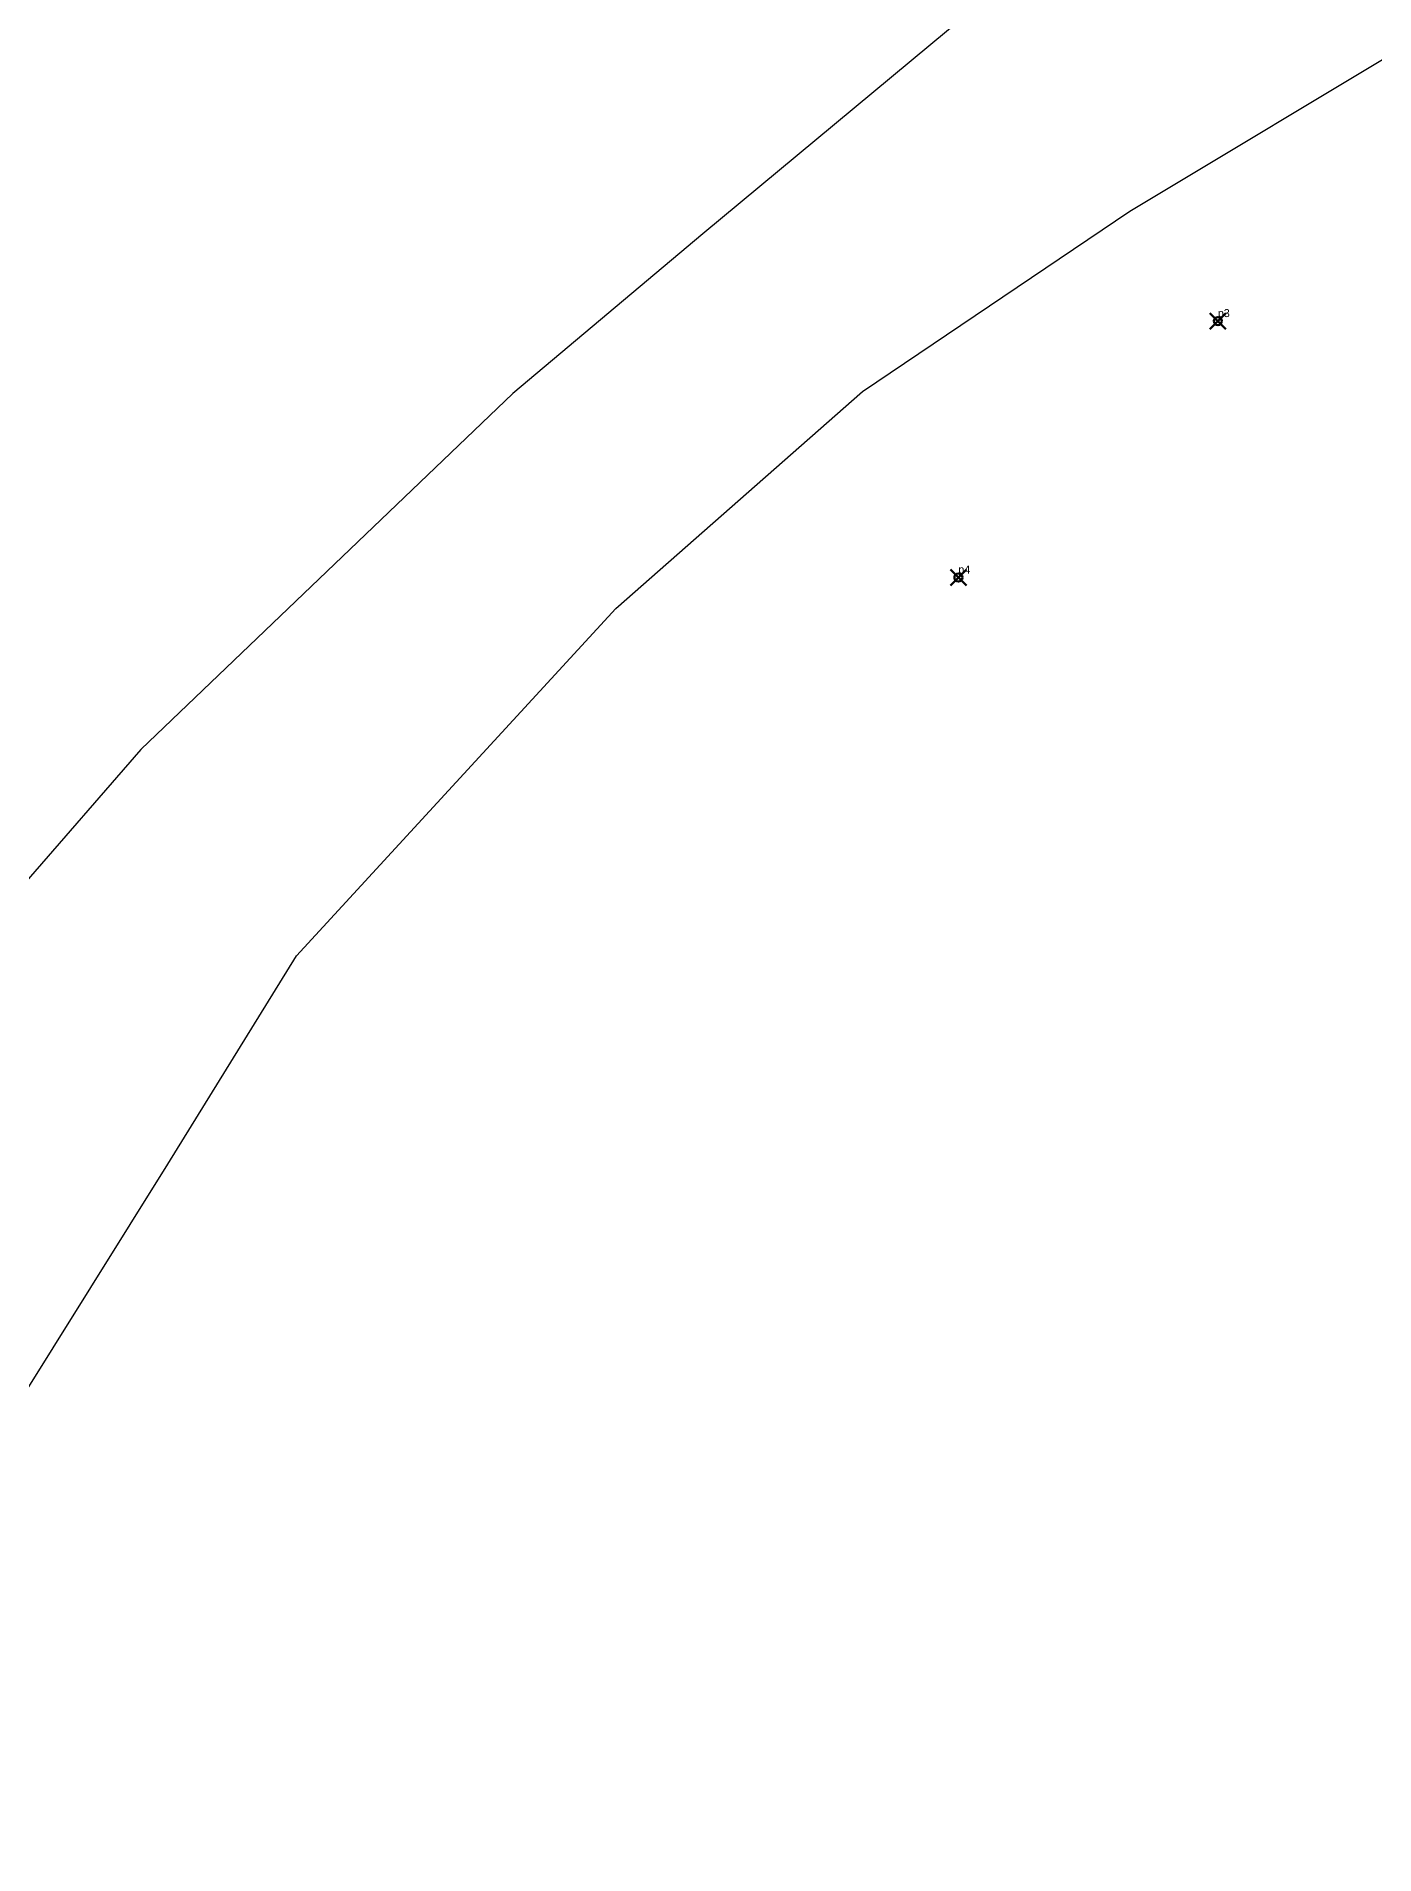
# Model space of a CAD drawing. Header units: millimetres. Extents: x 553705 to 560987, y 1303667 to 1309938.
# Drawn here: x 558375.8 to 558459.5, y 1305071.2 to 1305184.8 of the extents above; entities that cross this region are included whole.
import ezdxf

# ---------------------------------------------------------------- set-up
doc = ezdxf.new("R2010")
doc.units = ezdxf.units.MM
doc.header["$PDMODE"] = 35
doc.header["$PDSIZE"] = 0.5
doc.layers.add('2', color=7, linetype='Continuous')
doc.layers.add('Point', color=5, linetype='Continuous', lineweight=100)
doc.layers.add('Point_Name', color=1, linetype='Continuous', lineweight=100)
doc.styles.get("Standard").update_dxf_attribs({"font": 'TCCM____.TTF'})

msp = doc.modelspace()

# ---------------------------------------------------------------- linework, layer by layer
at = {"layer": '2', "color": 1, "linetype": 'Continuous'}
for points in [[(558438.711, 1305190.133), (558417.472, 1305172.479), (558405.589, 1305162.502), (558382.345, 1305140.263), (558375.026, 1305131.836), (558367.498, 1305115.785), (558355.934, 1305094.882), (558345.625, 1305076.528), (558334.831, 1305054.105), (558326.547, 1305037.033), (558319.027, 1305019.711), (558314.03, 1305005.452), (558310.567, 1304989.424), (558307.659, 1304965.521), (558301.438, 1304943.378)], [(558260.777, 1304729.439), (558251.288, 1304744.378), (558246.098, 1304762.645), (558250.262, 1304789.097), (558255.709, 1304813.268), (558267.993, 1304841.29), (558280.813, 1304864.74), (558296.684, 1304887.954), (558308.223, 1304913.176), (558317.986, 1304937.88), (558322.438, 1304958.489), (558327.852, 1304988.25), (558333.534, 1305015.727), (558346.573, 1305045.023), (558358.882, 1305068.979), (558369.675, 1305091.402), (558384.022, 1305114.353), (558392.076, 1305127.358), (558412.021, 1305149.07), (558427.44, 1305162.625), (558444.143, 1305173.9), (558462.12, 1305184.674)]]:
    msp.add_lwpolyline(points, dxfattribs=at)
at = {"layer": 'Point', "color": 1}
for p in [(558449.652, 1305167.022, 50.915), (558433.432, 1305151, 52.443)]:
    msp.add_point(p, dxfattribs=at)

# ---------------------------------------------------------------- texts
at = {"layer": 'Point_Name', "color": 1}
for s, p in [('p3', (558449.652, 1305167.272)), ('p4', (558433.432, 1305151.25))]:
    msp.add_text(s, height=0.5, dxfattribs=at).set_placement(p)

doc.saveas('drawing.dxf')
